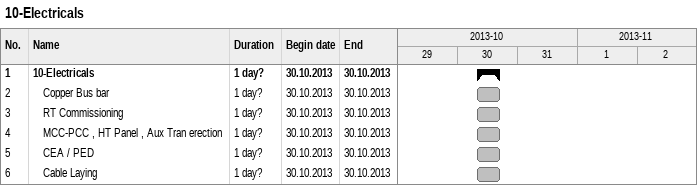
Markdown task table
10-Electricals

| ID | Level | Task | Duration | Start | Finish |
|---|---|---|---|---|---|
| 1 | 1 | **10-Electricals** | 1d? | 2013-10-30 | 2013-10-30 |
| 2 | 2 | Copper Bus bar | 1d? | 2013-10-30 | 2013-10-30 |
| 3 | 2 | RT Commissioning | 1d? | 2013-10-30 | 2013-10-30 |
| 4 | 2 | MCC-PCC , HT Panel , Aux Tran erection | 1d? | 2013-10-30 | 2013-10-30 |
| 5 | 2 | CEA / PED | 1d? | 2013-10-30 | 2013-10-30 |
| 6 | 2 | Cable Laying | 1d? | 2013-10-30 | 2013-10-30 |
